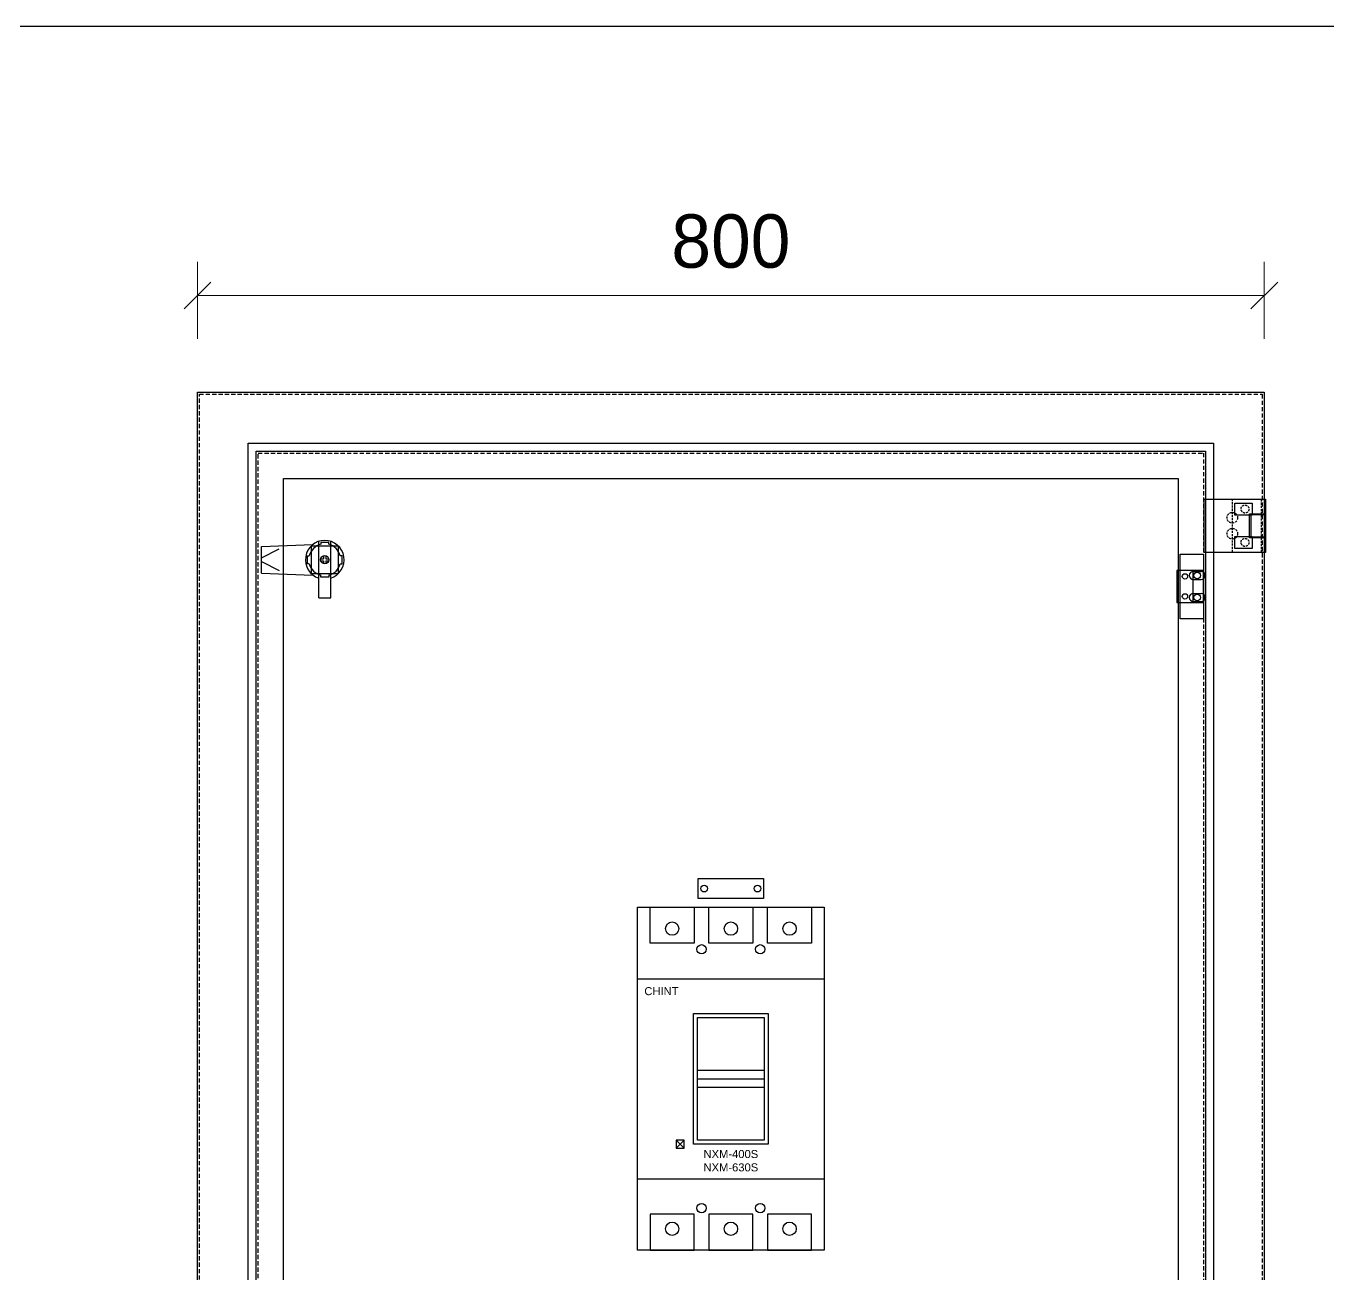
# Model space of a CAD drawing. Header units: millimetres. Extents: x 0 to 3953, y 0 to 2795.
# Drawn here: x 1061 to 2037, y 1860 to 2795 of the extents above; entities that cross this region are included whole.
import ezdxf

# ---------------------------------------------------------------- set-up
doc = ezdxf.new("R2010")
doc.units = ezdxf.units.MM
doc.linetypes.add('HIDDEN2', pattern=[4.7625, 3.175, -1.5875])
doc.layers.add('DIM', color=253, linetype='Continuous')
doc.layers.add('HEATER', color=1, linetype='Continuous')
doc.styles.add('Arial', font='arial.ttf')
doc.dimstyles.new('Dim-40', dxfattribs={"dimtxt": 40, "dimasz": 20, "dimexe": 25, "dimexo": 40, "dimgap": 20, "dimtad": 1, "dimdec": 0, "dimtxsty": 'Standard', "dimblk": 'OBLIQUE', "dimcen": 15, "dimclrd": 5, "dimclre": 5, "dimclrt": 3, "dimazin": 3, "dimtfac": 1, "dimtdec": 0, "dimtmove": 0, "dimatfit": 3, "dimldrblk": 'ARCHTICK', "dimlwd": 9, "dimlwe": 9})

# ---------------------------------------------------------------- blocks, each defined once
blk = doc.blocks.new('HL044-1.3-C')
at = {"color": 1, "linetype": 'HIDDEN2', "ltscale": 0.5}
for p, q in [((-25, 40), (-25, 0)), ((-3, 0), (-3, 40))]:
    blk.add_line(p, q, dxfattribs=at)
at = {"color": 1}
for p, q in [((-12, 29), (0, 29)), ((-12, 11), (-12, 29)), ((-11, 28.5), (0, 28.5)), ((-11, 28.5), (-11, 11.5)), ((0, 11), (-12, 11)), ((0, 11.5), (-11, 11.5))]:
    blk.add_line(p, q, dxfattribs=at)
blk.add_lwpolyline([(-46, 40), (0, 40), (0, 0), (-46, 0)], close=True, dxfattribs=at)
at = {"color": 1, "linetype": 'HIDDEN2', "ltscale": 0.5}
for centre, radius in [((-25, 26), 4), ((-15.5, 32.5), 3), ((-25, 14), 4), ((-15.5, 7.5), 3)]:
    blk.add_circle(centre, radius, dxfattribs=at)
blk = doc.blocks.new('SDGFGHGHG')
at = {"layer": 'HEATER'}
for p, q in [((860892.94, 570780.52), (860931.57, 570781.99)), ((860892.94, 570760.52), (860892.94, 570780.52)), ((860892.94, 570771.9), (860906.33, 570778.66)), ((860935.94, 570742.02), (860935.94, 570784.31)), ((860944.94, 570742.02), (860944.94, 570784.31)), ((860892.94, 570769.15), (860906.33, 570762.38)), ((860937.46, 570771.28), (860939.54, 570771.28)), ((860937.46, 570769.77), (860939.54, 570769.77)), ((860939.54, 570773.47), (860939.54, 570771.28)), ((860939.54, 570769.77), (860939.54, 570767.58)), ((860941.34, 570773.47), (860941.34, 570771.28)), ((860941.34, 570771.28), (860943.43, 570771.28)), ((860941.34, 570769.77), (860941.34, 570767.58)), ((860941.34, 570769.77), (860943.43, 570769.77)), ((860892.94, 570760.52), (860931.57, 570759.05)), ((860935.94, 570742.02), (860944.94, 570742.02))]:
    blk.add_line(p, q, dxfattribs=at)
blk.add_circle((860940.44, 570770.52), 3.08, dxfattribs=at)
blk.add_arc((860940.44, 570770.52), 14.5, 288.08001, 251.91999, dxfattribs=at)
blk = doc.blocks.new('SĐFHGGH')
at = {"layer": 'HEATER'}
for points in [[(860943.44, 570717.03), (860943.44, 570718.41), (860937.44, 570718.41), (860937.44, 570717.03)], [(860928.83, 570702.41), (860927.44, 570702.41), (860927.44, 570708.41), (860928.83, 570708.41)], [(860952.06, 570702.41), (860953.44, 570702.41), (860953.44, 570708.41), (860952.06, 570708.41)], [(860943.44, 570693.79), (860943.44, 570692.41), (860937.44, 570692.41), (860937.44, 570693.79)]]:
    blk.add_lwpolyline(points, dxfattribs=at)
for start, end in [(104.47751, 165.52249), (14.47751, 75.52249), (194.47751, 255.52249), (284.47751, 345.52249)]:
    blk.add_arc((860940.44, 570705.41), 12, start, end, dxfattribs=at)
blk = doc.blocks.new('MS722')
for name, p in [('SDGFGHGHG', (-860940.44, -570770.52)), ('SĐFHGGH', (-860940.44, -570705.41))]:
    blk.add_blockref(name, p)
blk = doc.blocks.new('*D9')
at = {"color": 0, "linetype": 'ByBlock', "lineweight": -2}
for p, q in [((1199.03, 2603.24), (1179.03, 2583.24)), ((1979.03, 2583.24), (1999.03, 2603.24))]:
    blk.add_line(p, q, dxfattribs=at)
at = {"layer": 'Defpoints', "color": 0, "transparency": 16777216}
for p in [(1989.03, 2593.24), (1189.03, 2520.54), (1989.03, 2520.54)]:
    blk.add_point(p, dxfattribs=at)
at = {"layer": 'DIM', "color": 5, "lineweight": 9, "transparency": 16777216}
for p, q in [((1189.03, 2560.54), (1189.03, 2618.24)), ((1989.03, 2560.54), (1989.03, 2618.24)), ((1189.03, 2593.24), (1989.03, 2593.24))]:
    blk.add_line(p, q, dxfattribs=at)
at = {"layer": 'DIM', "color": 3, "transparency": 16777216, "insert": (1589.03, 2633.66), "char_height": 40, "attachment_point": 5}
blk.add_mtext('800', dxfattribs=at)
blk = doc.blocks.new('_ArchTick')
at = {"color": 0, "const_width": 0.15}
blk.add_lwpolyline([(-0.5, -0.5), (0.5, 0.5)], dxfattribs=at)
blk = doc.blocks.new('_Oblique')
at = {"color": 0, "linetype": 'ByBlock', "lineweight": -2}
blk.add_line((-0.5, -0.5), (0.5, 0.5), dxfattribs=at)
blk = doc.blocks.new('nxm-400-630-1')
at = {"color": 7}
for p, q in [((29465.06, -129525.93), (29605.06, -129525.93)), ((29510.06, -129600.93), (29560.06, -129600.93)), ((29494.06, -129652.93), (29500.06, -129646.93)), ((29500.06, -129652.93), (29494.06, -129646.93)), ((29465.06, -129675.93), (29605.06, -129675.93))]:
    blk.add_line(p, q, dxfattribs=at)
for points in [[(29465.06, -129472.43), (29605.06, -129472.43), (29605.06, -129729.43), (29465.06, -129729.43)], [(29510.06, -129554.93), (29560.06, -129554.93), (29560.06, -129646.93), (29510.06, -129646.93)], [(29510.06, -129594.43), (29560.06, -129594.43), (29560.06, -129607.43), (29510.06, -129607.43)], [(29494.06, -129652.93), (29500.06, -129652.93), (29500.06, -129646.93), (29494.06, -129646.93)]]:
    blk.add_lwpolyline(points, close=True, dxfattribs=at)
at = {"color": 1}
for points in [[(29474.56, -129472.43), (29507.56, -129472.43), (29507.56, -129499.43), (29474.56, -129499.43)], [(29474.56, -129729.43), (29507.56, -129729.43), (29507.56, -129702.43), (29474.56, -129702.43)]]:
    blk.add_lwpolyline(points, close=True, dxfattribs=at)
at = {"color": 2}
for points in [[(29518.56, -129472.43), (29551.56, -129472.43), (29551.56, -129499.43), (29518.56, -129499.43)], [(29518.56, -129729.43), (29551.56, -129729.43), (29551.56, -129702.43), (29518.56, -129702.43)]]:
    blk.add_lwpolyline(points, close=True, dxfattribs=at)
at = {"color": 5}
for points in [[(29562.56, -129472.43), (29595.56, -129472.43), (29595.56, -129499.43), (29562.56, -129499.43)], [(29562.56, -129729.43), (29595.56, -129729.43), (29595.56, -129702.43), (29562.56, -129702.43)]]:
    blk.add_lwpolyline(points, close=True, dxfattribs=at)
at = {"color": 1}
for centre in [(29491.06, -129488.43), (29491.06, -129713.43)]:
    blk.add_circle(centre, 5, dxfattribs=at)
at = {"color": 2}
for centre in [(29535.06, -129488.43), (29535.06, -129713.43)]:
    blk.add_circle(centre, 5, dxfattribs=at)
at = {"color": 5}
for centre in [(29579.06, -129488.43), (29579.06, -129713.43)]:
    blk.add_circle(centre, 5, dxfattribs=at)
at = {"color": 7}
for centre in [(29513.06, -129503.93), (29557.06, -129503.93), (29513.06, -129697.93), (29557.06, -129697.93)]:
    blk.add_circle(centre, 3.5, dxfattribs=at)
at = {"color": 7, "char_height": 6, "width": 25.6029, "attachment_point": 5, "style": 'Arial'}
for s, insert in [('CHINT', (29482.99, -129535.33)), ('NXM-400S\\PNXM-630S', (29535.06, -129662.43))]:
    blk.add_mtext(s, dxfattribs=dict(at, insert=insert))
blk = doc.blocks.new('A$C3E80314B')
at = {"color": 7}
blk.add_lwpolyline([(0, 15), (49, 15), (49, 0), (0, 0)], close=True, dxfattribs=at)
at = {"color": 2}
for centre in [(4.5, 7.5), (44.5, 7.5)]:
    blk.add_circle(centre, 2.5, dxfattribs=at)
blk = doc.blocks.new('KHUNG CHUẨN')
at = {"color": 7}
blk.add_lwpolyline([(16919.25, -26555.16), (19889.25, -26555.16), (19889.25, -28655.16), (16919.25, -28655.16)], close=True, dxfattribs=at)
at = {"color": 3, "style": 'Arial'}
for tag, p in [('#01', (17055.57, -28580.1)), ('#02', (17431.39, -28580.1)), ('#03', (18030.58, -28580.1)), ('#08', (18751.7, -28580.1)), ('#10', (19064.78, -28580.1)), ('#11', (19060.3, -28625.69)), ('#12', (19806.46, -28628.91)), ('#04', (17024.77, -28634.62)), ('#05', (17308.45, -28633.02)), ('#06', (17632.65, -28633.73)), ('#07', (18002.01, -28634.74)), ('#09', (18753.85, -28632.6))]:
    blk.add_attdef(tag, p, '', height=20, dxfattribs=at)
blk = doc.blocks.new('ovan6x9')
at = {"color": 2}
for p, q in [((2, 6), (8, 6)), ((2, 0), (8, 0))]:
    blk.add_line(p, q, dxfattribs=at)
for centre, start, end in [((2, 3), 90, 270), ((8, 3), 270, 90)]:
    blk.add_arc(centre, 3, start, end, dxfattribs=at)
blk = doc.blocks.new('HL036-1-1')
at = {"color": 1}
blk.add_line((9.5, 36.25), (9.5, 12.25), dxfattribs=at)
for points in [[(0, 48.5), (17.5, 48.5), (17.5, 0), (0, 0)], [(-2.5, 12.25), (17.5, 12.25), (17.5, 36.25), (-2.5, 36.25)]]:
    blk.add_lwpolyline(points, close=True, dxfattribs=at)
for centre, radius in [((3.5, 31.75), 2), ((12.7, 32.5), 2.5), ((3.5, 16.75), 2), ((12.7, 16), 2.5)]:
    blk.add_circle(centre, radius, dxfattribs=at)

msp = doc.modelspace()

# ---------------------------------------------------------------- linework, layer by layer
for points in [[(1189.03, 2520.54), (1989.03, 2520.54), (1989.03, 1220.54), (1189.03, 1220.54)], [(1227.03, 2482.54), (1951.03, 2482.54), (1951.03, 1258.54), (1227.03, 1258.54)], [(1967.03, 2437.54), (1980.03, 2437.54), (1980.03, 2428.54), (1967.03, 2428.54)], [(1967.03, 2412.54), (1980.03, 2412.54), (1980.03, 2403.54), (1967.03, 2403.54)], [(1564.03, 2052.04), (1614.03, 2052.04), (1614.03, 1960.04), (1564.03, 1960.04)]]:
    msp.add_lwpolyline(points, close=True)
at = {"linetype": 'HIDDEN2'}
msp.add_lwpolyline([(1190.53, 2519.04), (1987.53, 2519.04), (1987.53, 1222.04), (1190.53, 1222.04)], close=True, dxfattribs=at)
at = {"color": 6}
msp.add_lwpolyline([(1233.03, 2476.54), (1945.03, 2476.54), (1945.03, 1264.54), (1233.03, 1264.54)], close=True, dxfattribs=at)
at = {"color": 6, "linetype": 'HIDDEN2'}
msp.add_lwpolyline([(1234.53, 2475.04), (1943.53, 2475.04), (1943.53, 1266.04), (1234.53, 1266.04)], close=True, dxfattribs=at)
at = {"color": 3}
msp.add_lwpolyline([(1253.53, 2456.04), (1924.53, 2456.04), (1924.53, 1285.04), (1253.53, 1285.04)], close=True, dxfattribs=at)
at = {"color": 2}
for points in [[(1274.28, 2384.79), (1294.78, 2384.79), (1294.78, 2405.29), (1274.28, 2405.29)], [(1561.03, 2055.04), (1617.03, 2055.04), (1617.03, 1957.04), (1561.03, 1957.04)]]:
    msp.add_lwpolyline(points, close=True, dxfattribs=at)

# ---------------------------------------------------------------- block references
at = {"color": 3, "xscale": 1.331000000005587, "yscale": 1.331000000005587, "zscale": 1.331000000005587}
msp.add_blockref('KHUNG CHUẨN', (-22519.52, 38140.02), dxfattribs=at)
for name, p in [('HL044-1.3-C', (1990.03, 2400.54)), ('MS722', (1284.53, 2395.04))]:
    msp.add_blockref(name, p)
at = {"color": 7}
for name, p in [('HL036-1-1', (1926.03, 2350.79)), ('ovan6x9', (1933.73, 2380.29)), ('ovan6x9', (1933.73, 2363.79)), ('A$C3E80314B', (1564.53, 2141.04)), ('nxm-400-630-1', (-27946.03, 131606.96))]:
    msp.add_blockref(name, p, dxfattribs=at)

# ---------------------------------------------------------------- dimensions: what is measured, and where the dimension line sits
at = {"layer": 'DIM', "color": 2}
dim = msp.add_linear_dim(base=(1989.03, 2593.24), p1=(1189.03, 2520.54), p2=(1989.03, 2520.54), dimstyle='Dim-40', dxfattribs=at)
dim.commit()
dim.dimension.update_dxf_attribs({"geometry": '*D9', "text_midpoint": (1589.03, 2633.66)})

doc.saveas('drawing.dxf')
